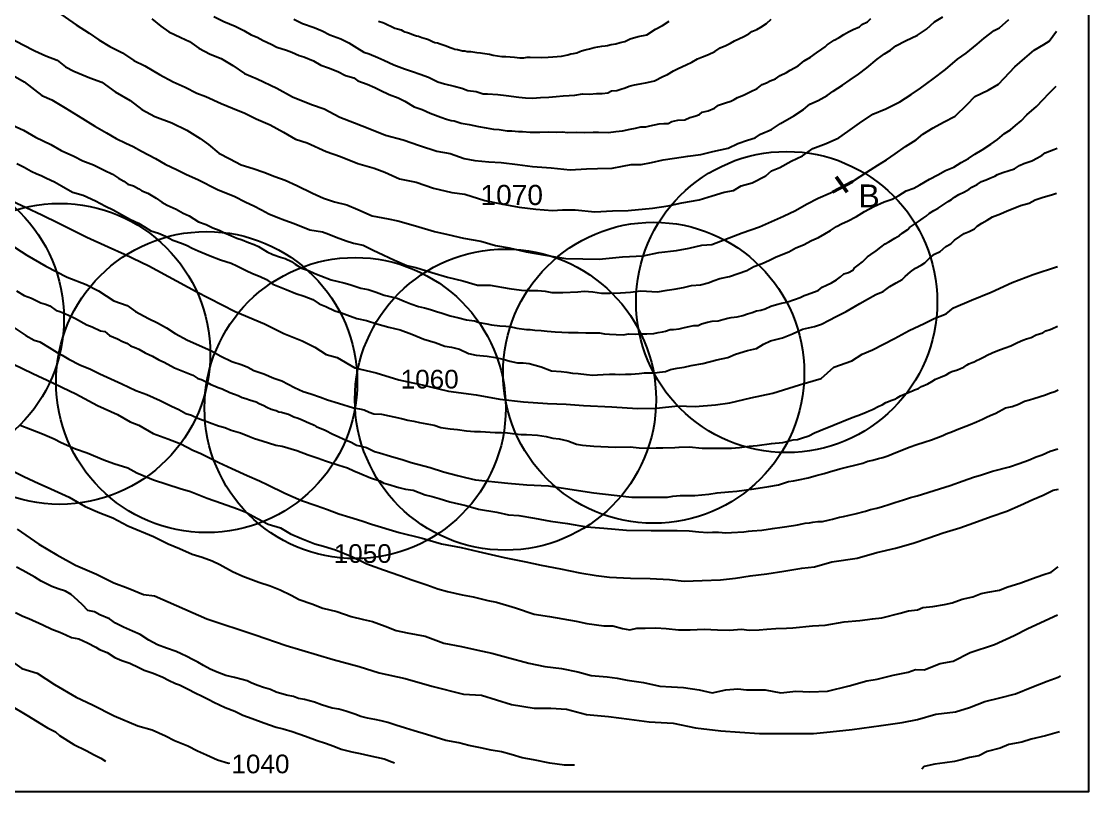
# Model space of a CAD drawing. Header units: millimetres. Extents: x 19067981 to 38137102, y 2652003 to 2652615.
# Drawn here: x 19068150.28 to 19068164.45, y 2652508.03 to 2652518.27 of the extents above; entities that cross this region are included whole.
import ezdxf

# ---------------------------------------------------------------- set-up
doc = ezdxf.new("R2010")
doc.units = ezdxf.units.MM
doc.layers.add('Layer1', color=7, linetype='Continuous', lineweight=50)
doc.styles.get("Standard").update_dxf_attribs({"font": 'arial.ttf'})

msp = doc.modelspace()

# ---------------------------------------------------------------- linework, layer by layer
for points in [[(19068135.933, 2652528.246), (19068164.451, 2652528.246), (19068164.451, 2652508.033), (19068135.932, 2652508.033), (19068135.932, 2652528.246)], [(19068150.762, 2652518.396), (19068151.007, 2652518.222), (19068151.18, 2652518.114), (19068151.309, 2652518.022), (19068151.455, 2652517.937), (19068151.623, 2652517.85), (19068151.775, 2652517.751), (19068151.919, 2652517.679), (19068152.116, 2652517.562), (19068152.297, 2652517.467), (19068152.454, 2652517.395), (19068152.61, 2652517.317), (19068152.729, 2652517.272), (19068152.934, 2652517.18), (19068153.082, 2652517.118), (19068153.249, 2652517.05), (19068153.397, 2652516.976), (19068153.584, 2652516.894), (19068153.763, 2652516.797), (19068153.921, 2652516.705), (19068154.073, 2652516.654), (19068154.326, 2652516.541), (19068154.518, 2652516.473), (19068154.746, 2652516.381), (19068154.964, 2652516.317), (19068155.108, 2652516.265), (19068155.3, 2652516.179), (19068155.522, 2652516.133), (19068155.754, 2652516.055), (19068155.994, 2652515.994), (19068156.169, 2652515.972), (19068156.436, 2652515.891), (19068156.65, 2652515.844), (19068156.888, 2652515.799), (19068157.113, 2652515.776), (19068157.334, 2652515.758), (19068157.467, 2652515.764), (19068157.634, 2652515.766), (19068157.895, 2652515.739), (19068158.129, 2652515.75), (19068158.335, 2652515.758), (19068158.661, 2652515.789), (19068158.869, 2652515.82), (19068159.05, 2652515.857), (19068159.278, 2652515.896), (19068159.451, 2652515.952), (19068159.611, 2652516.001), (19068159.736, 2652516.024), (19068159.837, 2652516.083), (19068159.983, 2652516.125), (19068160.165, 2652516.216), (19068160.24, 2652516.284), (19068160.349, 2652516.326), (19068160.501, 2652516.414), (19068160.653, 2652516.482), (19068160.789, 2652516.579), (19068160.964, 2652516.647), (19068161.135, 2652516.723), (19068161.254, 2652516.804), (19068161.407, 2652516.917), (19068161.586, 2652517.036), (19068161.76, 2652517.107), (19068161.943, 2652517.199), (19068162.096, 2652517.298), (19068162.22, 2652517.383), (19068162.387, 2652517.504), (19068162.551, 2652517.632), (19068162.71, 2652517.768), (19068162.823, 2652517.848), (19068162.969, 2652517.968), (19068163.065, 2652518.048), (19068163.197, 2652518.146), (19068163.269, 2652518.183), (19068163.39, 2652518.294)], [(19068152.012, 2652518.305), (19068152.13, 2652518.206), (19068152.239, 2652518.132), (19068152.399, 2652518.057), (19068152.515, 2652518.003), (19068152.637, 2652517.914), (19068152.788, 2652517.835), (19068152.934, 2652517.778), (19068153.087, 2652517.684), (19068153.244, 2652517.578), (19068153.41, 2652517.507), (19068153.671, 2652517.382), (19068153.88, 2652517.268), (19068154.131, 2652517.166), (19068154.301, 2652517.106), (19068154.51, 2652516.996), (19068154.703, 2652516.919), (19068154.907, 2652516.842), (19068155.114, 2652516.757), (19068155.348, 2652516.695), (19068155.565, 2652516.62), (19068155.797, 2652516.545), (19068155.973, 2652516.513), (19068156.158, 2652516.446), (19068156.303, 2652516.422), (19068156.488, 2652516.403), (19068156.649, 2652516.394), (19068156.867, 2652516.367), (19068157.069, 2652516.341), (19068157.317, 2652516.322), (19068157.566, 2652516.295), (19068157.784, 2652516.311), (19068157.93, 2652516.315), (19068158.123, 2652516.321), (19068158.26, 2652516.347), (19068158.378, 2652516.369), (19068158.512, 2652516.369), (19068158.647, 2652516.394), (19068158.8, 2652516.429), (19068158.953, 2652516.45), (19068159.129, 2652516.478), (19068159.304, 2652516.5), (19068159.462, 2652516.54), (19068159.666, 2652516.586), (19068159.795, 2652516.646), (19068159.922, 2652516.691), (19068160.023, 2652516.723), (19068160.094, 2652516.769), (19068160.239, 2652516.833), (19068160.361, 2652516.911), (19068160.539, 2652517.016), (19068160.665, 2652517.099), (19068160.749, 2652517.168), (19068160.859, 2652517.22), (19068160.98, 2652517.285), (19068161.057, 2652517.341), (19068161.184, 2652517.423), (19068161.283, 2652517.493), (19068161.394, 2652517.568), (19068161.504, 2652517.654), (19068161.644, 2652517.767), (19068161.741, 2652517.84), (19068161.822, 2652517.885), (19068161.893, 2652517.945), (19068162.02, 2652518.013), (19068162.179, 2652518.088), (19068162.299, 2652518.166), (19068162.403, 2652518.265), (19068162.515, 2652518.33)], [(19068152.835, 2652518.334), (19068152.968, 2652518.266), (19068153.119, 2652518.207), (19068153.232, 2652518.148), (19068153.332, 2652518.092), (19068153.41, 2652518.06), (19068153.493, 2652518.016), (19068153.596, 2652517.968), (19068153.674, 2652517.927), (19068153.802, 2652517.887), (19068153.873, 2652517.861), (19068153.968, 2652517.815), (19068154.03, 2652517.797), (19068154.16, 2652517.745), (19068154.255, 2652517.689), (19068154.358, 2652517.654), (19068154.484, 2652517.604), (19068154.584, 2652517.55), (19068154.695, 2652517.52), (19068154.75, 2652517.481), (19068154.871, 2652517.437), (19068154.972, 2652517.39), (19068155.043, 2652517.357), (19068155.164, 2652517.299), (19068155.284, 2652517.254), (19068155.372, 2652517.207), (19068155.494, 2652517.132), (19068155.604, 2652517.099), (19068155.709, 2652517.051), (19068155.848, 2652516.998), (19068155.926, 2652516.969), (19068155.987, 2652516.951), (19068156.026, 2652516.947), (19068156.122, 2652516.915), (19068156.226, 2652516.901), (19068156.351, 2652516.874), (19068156.454, 2652516.853), (19068156.551, 2652516.835), (19068156.626, 2652516.833), (19068156.73, 2652516.816), (19068156.791, 2652516.816), (19068156.883, 2652516.807), (19068156.933, 2652516.808), (19068157.036, 2652516.796), (19068157.164, 2652516.796), (19068157.276, 2652516.801), (19068157.381, 2652516.795), (19068157.464, 2652516.802), (19068157.53, 2652516.793), (19068157.648, 2652516.796), (19068157.759, 2652516.794), (19068157.872, 2652516.799), (19068157.944, 2652516.798), (19068158.078, 2652516.794), (19068158.175, 2652516.805), (19068158.26, 2652516.815), (19068158.363, 2652516.835), (19068158.435, 2652516.85), (19068158.504, 2652516.866), (19068158.573, 2652516.868), (19068158.627, 2652516.883), (19068158.687, 2652516.894), (19068158.749, 2652516.907), (19068158.809, 2652516.913), (19068158.867, 2652516.913), (19068158.915, 2652516.938), (19068158.997, 2652516.955), (19068159.09, 2652516.963), (19068159.157, 2652516.991), (19068159.223, 2652517.011), (19068159.286, 2652517.034), (19068159.32, 2652517.062), (19068159.401, 2652517.082), (19068159.482, 2652517.117), (19068159.538, 2652517.158), (19068159.629, 2652517.185), (19068159.702, 2652517.208), (19068159.744, 2652517.231), (19068159.791, 2652517.256), (19068159.87, 2652517.291), (19068159.958, 2652517.332), (19068160.05, 2652517.379), (19068160.117, 2652517.432), (19068160.172, 2652517.454), (19068160.223, 2652517.479), (19068160.295, 2652517.508), (19068160.357, 2652517.552), (19068160.44, 2652517.592), (19068160.488, 2652517.62), (19068160.595, 2652517.68), (19068160.676, 2652517.743), (19068160.76, 2652517.792), (19068160.839, 2652517.85), (19068160.908, 2652517.898), (19068160.953, 2652517.932), (19068160.979, 2652517.956), (19068161.073, 2652518.018), (19068161.138, 2652518.057), (19068161.199, 2652518.094), (19068161.263, 2652518.13), (19068161.325, 2652518.163), (19068161.408, 2652518.197), (19068161.441, 2652518.228), (19068161.514, 2652518.265), (19068161.561, 2652518.307)], [(19068153.896, 2652518.298), (19068154.015, 2652518.241), (19068154.166, 2652518.186), (19068154.275, 2652518.145), (19068154.375, 2652518.092), (19068154.522, 2652518.037), (19068154.629, 2652517.983), (19068154.734, 2652517.918), (19068154.828, 2652517.861), (19068154.897, 2652517.84), (19068155.012, 2652517.789), (19068155.091, 2652517.752), (19068155.225, 2652517.694), (19068155.367, 2652517.638), (19068155.475, 2652517.602), (19068155.575, 2652517.567), (19068155.684, 2652517.526), (19068155.765, 2652517.488), (19068155.808, 2652517.466), (19068155.9, 2652517.441), (19068156.028, 2652517.41), (19068156.127, 2652517.382), (19068156.209, 2652517.352), (19068156.317, 2652517.337), (19068156.41, 2652517.308), (19068156.471, 2652517.308), (19068156.605, 2652517.298), (19068156.719, 2652517.283), (19068156.887, 2652517.264), (19068156.972, 2652517.255), (19068157.066, 2652517.251), (19068157.173, 2652517.256), (19068157.284, 2652517.261), (19068157.382, 2652517.27), (19068157.475, 2652517.278), (19068157.554, 2652517.283), (19068157.631, 2652517.289), (19068157.731, 2652517.305), (19068157.822, 2652517.301), (19068157.915, 2652517.312), (19068157.993, 2652517.313), (19068158.069, 2652517.319), (19068158.114, 2652517.346), (19068158.187, 2652517.352), (19068158.242, 2652517.37), (19068158.299, 2652517.385), (19068158.352, 2652517.407), (19068158.421, 2652517.428), (19068158.496, 2652517.439), (19068158.591, 2652517.458), (19068158.687, 2652517.48), (19068158.796, 2652517.536), (19068158.86, 2652517.563), (19068158.937, 2652517.612), (19068159.003, 2652517.645), (19068159.106, 2652517.691), (19068159.183, 2652517.729), (19068159.256, 2652517.772), (19068159.325, 2652517.799), (19068159.404, 2652517.83), (19068159.489, 2652517.867), (19068159.557, 2652517.918), (19068159.633, 2652517.947), (19068159.695, 2652517.981), (19068159.749, 2652518.01), (19068159.817, 2652518.044), (19068159.866, 2652518.066), (19068159.941, 2652518.105), (19068159.981, 2652518.135), (19068160.044, 2652518.163), (19068160.1, 2652518.193), (19068160.172, 2652518.24), (19068160.234, 2652518.297)], [(19068150.105, 2652518.062), (19068150.294, 2652517.962), (19068150.459, 2652517.879), (19068150.607, 2652517.813), (19068150.756, 2652517.755), (19068150.867, 2652517.666), (19068150.978, 2652517.609), (19068151.191, 2652517.521), (19068151.349, 2652517.461), (19068151.526, 2652517.334), (19068151.723, 2652517.22), (19068151.881, 2652517.099), (19068152.053, 2652517.006), (19068152.278, 2652516.92), (19068152.477, 2652516.822), (19068152.654, 2652516.711), (19068152.767, 2652516.633), (19068152.902, 2652516.518), (19068153.049, 2652516.443), (19068153.2, 2652516.365), (19068153.358, 2652516.315), (19068153.501, 2652516.265), (19068153.644, 2652516.209), (19068153.782, 2652516.158), (19068153.937, 2652516.088), (19068154.145, 2652515.985), (19068154.294, 2652515.922), (19068154.44, 2652515.87), (19068154.603, 2652515.832), (19068154.748, 2652515.77), (19068154.937, 2652515.686), (19068155.152, 2652515.645), (19068155.28, 2652515.617), (19068155.512, 2652515.552), (19068155.764, 2652515.478), (19068155.944, 2652515.436), (19068156.151, 2652515.388), (19068156.382, 2652515.348), (19068156.574, 2652515.291), (19068156.757, 2652515.261), (19068156.982, 2652515.206), (19068157.241, 2652515.162), (19068157.511, 2652515.118), (19068157.736, 2652515.114), (19068157.953, 2652515.108), (19068158.262, 2652515.14), (19068158.535, 2652515.152), (19068158.746, 2652515.196), (19068158.981, 2652515.226), (19068159.148, 2652515.254), (19068159.315, 2652515.297), (19068159.447, 2652515.303), (19068159.678, 2652515.393), (19068159.853, 2652515.459), (19068160.082, 2652515.539), (19068160.399, 2652515.679), (19068160.558, 2652515.755), (19068160.704, 2652515.84), (19068160.859, 2652515.92), (19068161.024, 2652515.99), (19068161.182, 2652516.068), (19068161.33, 2652516.152), (19068161.506, 2652516.264), (19068161.651, 2652516.357), (19068161.768, 2652516.431), (19068161.884, 2652516.511), (19068162.021, 2652516.607), (19068162.16, 2652516.695), (19068162.251, 2652516.771), (19068162.389, 2652516.855), (19068162.524, 2652516.928), (19068162.681, 2652517.01), (19068162.838, 2652517.167), (19068162.938, 2652517.273), (19068163.118, 2652517.355), (19068163.256, 2652517.437), (19068163.329, 2652517.513), (19068163.471, 2652517.666), (19068163.606, 2652517.78), (19068163.73, 2652517.886), (19068163.855, 2652517.963), (19068163.927, 2652518.005), (19068164.024, 2652518.141)], [(19068155.024, 2652518.274), (19068155.078, 2652518.255), (19068155.103, 2652518.244), (19068155.128, 2652518.233), (19068155.157, 2652518.219), (19068155.177, 2652518.209), (19068155.24, 2652518.181), (19068155.273, 2652518.171), (19068155.321, 2652518.155), (19068155.344, 2652518.143), (19068155.373, 2652518.132), (19068155.408, 2652518.12), (19068155.434, 2652518.111), (19068155.489, 2652518.089), (19068155.525, 2652518.077), (19068155.552, 2652518.071), (19068155.598, 2652518.056), (19068155.627, 2652518.045), (19068155.659, 2652518.039), (19068155.686, 2652518.027), (19068155.74, 2652518.001), (19068155.77, 2652517.99), (19068155.806, 2652517.983), (19068155.84, 2652517.969), (19068155.882, 2652517.957), (19068155.909, 2652517.949), (19068155.988, 2652517.92), (19068156.013, 2652517.91), (19068156.037, 2652517.898), (19068156.073, 2652517.894), (19068156.138, 2652517.879), (19068156.167, 2652517.877), (19068156.201, 2652517.871), (19068156.248, 2652517.868), (19068156.275, 2652517.864), (19068156.329, 2652517.857), (19068156.375, 2652517.852), (19068156.403, 2652517.848), (19068156.496, 2652517.832), (19068156.546, 2652517.819), (19068156.603, 2652517.813), (19068156.66, 2652517.802), (19068156.713, 2652517.801), (19068156.829, 2652517.792), (19068156.901, 2652517.786), (19068156.952, 2652517.783), (19068156.997, 2652517.794), (19068157.036, 2652517.792), (19068157.184, 2652517.791), (19068157.275, 2652517.794), (19068157.336, 2652517.798), (19068157.452, 2652517.808), (19068157.535, 2652517.827), (19068157.577, 2652517.838), (19068157.612, 2652517.843), (19068157.654, 2652517.853), (19068157.696, 2652517.868), (19068157.716, 2652517.876), (19068157.766, 2652517.892), (19068157.824, 2652517.904), (19068157.884, 2652517.924), (19068157.935, 2652517.93), (19068157.989, 2652517.939), (19068158.034, 2652517.943), (19068158.065, 2652517.947), (19068158.111, 2652517.96), (19068158.172, 2652517.971), (19068158.233, 2652517.987), (19068158.291, 2652518.001), (19068158.365, 2652518.039), (19068158.471, 2652518.07), (19068158.585, 2652518.092), (19068158.698, 2652518.167), (19068158.793, 2652518.214), (19068158.882, 2652518.273)], [(19068150.171, 2652517.548), (19068150.317, 2652517.466), (19068150.554, 2652517.283), (19068150.683, 2652517.226), (19068150.863, 2652517.12), (19068151.034, 2652517.015), (19068151.257, 2652516.879), (19068151.409, 2652516.79), (19068151.54, 2652516.715), (19068151.667, 2652516.65), (19068151.766, 2652516.607), (19068151.877, 2652516.546), (19068152.061, 2652516.446), (19068152.19, 2652516.372), (19068152.347, 2652516.296), (19068152.473, 2652516.233), (19068152.624, 2652516.166), (19068152.885, 2652516.037), (19068153.024, 2652515.977), (19068153.104, 2652515.946), (19068153.26, 2652515.866), (19068153.368, 2652515.817), (19068153.467, 2652515.765), (19068153.564, 2652515.713), (19068153.686, 2652515.663), (19068153.78, 2652515.626), (19068153.902, 2652515.584), (19068154.11, 2652515.501), (19068154.278, 2652515.473), (19068154.365, 2652515.44), (19068154.462, 2652515.4), (19068154.591, 2652515.354), (19068154.69, 2652515.322), (19068154.82, 2652515.295), (19068154.952, 2652515.229), (19068155.084, 2652515.165), (19068155.234, 2652515.095), (19068155.4, 2652515.026), (19068155.518, 2652515), (19068155.729, 2652514.933), (19068155.938, 2652514.87), (19068156.143, 2652514.821), (19068156.335, 2652514.766), (19068156.506, 2652514.764), (19068156.759, 2652514.718), (19068156.919, 2652514.697), (19068157.018, 2652514.694), (19068157.137, 2652514.693), (19068157.237, 2652514.683), (19068157.325, 2652514.667), (19068157.469, 2652514.666), (19068157.668, 2652514.676), (19068157.755, 2652514.683), (19068157.866, 2652514.675), (19068157.985, 2652514.658), (19068158.099, 2652514.659), (19068158.237, 2652514.661), (19068158.367, 2652514.672), (19068158.506, 2652514.687), (19068158.727, 2652514.674), (19068158.857, 2652514.698), (19068158.947, 2652514.71), (19068159.07, 2652514.732), (19068159.18, 2652514.758), (19068159.298, 2652514.769), (19068159.401, 2652514.795), (19068159.48, 2652514.826), (19068159.553, 2652514.853), (19068159.683, 2652514.878), (19068159.799, 2652514.919), (19068159.911, 2652514.959), (19068160.007, 2652515.012), (19068160.117, 2652515.051), (19068160.215, 2652515.097), (19068160.303, 2652515.142), (19068160.469, 2652515.208), (19068160.562, 2652515.262), (19068160.663, 2652515.298), (19068160.771, 2652515.356), (19068160.866, 2652515.399), (19068160.948, 2652515.445), (19068161.023, 2652515.492), (19068161.104, 2652515.544), (19068161.18, 2652515.584), (19068161.251, 2652515.615), (19068161.371, 2652515.678), (19068161.477, 2652515.744), (19068161.6, 2652515.808), (19068161.737, 2652515.871), (19068161.842, 2652515.908), (19068161.932, 2652515.956), (19068162.028, 2652516.016), (19068162.129, 2652516.052), (19068162.208, 2652516.099), (19068162.34, 2652516.174), (19068162.45, 2652516.232), (19068162.55, 2652516.288), (19068162.661, 2652516.331), (19068162.759, 2652516.394), (19068162.858, 2652516.449), (19068162.942, 2652516.506), (19068163.036, 2652516.562), (19068163.152, 2652516.637), (19068163.239, 2652516.699), (19068163.333, 2652516.78), (19068163.413, 2652516.83), (19068163.482, 2652516.886), (19068163.554, 2652516.949), (19068163.632, 2652517.026), (19068163.758, 2652517.137), (19068163.847, 2652517.233), (19068163.923, 2652517.312), (19068164.021, 2652517.407)], [(19068150.114, 2652516.913), (19068150.309, 2652516.823), (19068150.467, 2652516.729), (19068150.671, 2652516.634), (19068150.807, 2652516.553), (19068150.979, 2652516.48), (19068151.095, 2652516.418), (19068151.236, 2652516.365), (19068151.381, 2652516.293), (19068151.489, 2652516.239), (19068151.572, 2652516.188), (19068151.64, 2652516.146), (19068151.694, 2652516.108), (19068151.768, 2652516.084), (19068151.84, 2652516.045), (19068151.88, 2652516.019), (19068151.96, 2652515.986), (19068152.069, 2652515.92), (19068152.145, 2652515.865), (19068152.218, 2652515.827), (19068152.336, 2652515.772), (19068152.43, 2652515.722), (19068152.508, 2652515.684), (19068152.634, 2652515.606), (19068152.732, 2652515.568), (19068152.822, 2652515.528), (19068152.907, 2652515.496), (19068152.979, 2652515.461), (19068153.063, 2652515.423), (19068153.143, 2652515.389), (19068153.21, 2652515.366), (19068153.298, 2652515.329), (19068153.37, 2652515.303), (19068153.431, 2652515.278), (19068153.487, 2652515.242), (19068153.546, 2652515.208), (19068153.619, 2652515.172), (19068153.721, 2652515.138), (19068153.785, 2652515.119), (19068153.865, 2652515.077), (19068153.915, 2652515.042), (19068154.001, 2652514.992), (19068154.095, 2652514.957), (19068154.175, 2652514.917), (19068154.256, 2652514.889), (19068154.392, 2652514.833), (19068154.485, 2652514.811), (19068154.561, 2652514.794), (19068154.643, 2652514.775), (19068154.787, 2652514.726), (19068154.884, 2652514.705), (19068154.991, 2652514.669), (19068155.097, 2652514.629), (19068155.272, 2652514.592), (19068155.362, 2652514.551), (19068155.45, 2652514.517), (19068155.553, 2652514.48), (19068155.631, 2652514.461), (19068155.714, 2652514.44), (19068155.794, 2652514.413), (19068155.867, 2652514.39), (19068155.975, 2652514.356), (19068156.089, 2652514.328), (19068156.19, 2652514.304), (19068156.299, 2652514.29), (19068156.36, 2652514.27), (19068156.459, 2652514.251), (19068156.522, 2652514.237), (19068156.635, 2652514.222), (19068156.711, 2652514.219), (19068156.767, 2652514.217), (19068156.858, 2652514.194), (19068156.987, 2652514.177), (19068157.038, 2652514.176), (19068157.098, 2652514.168), (19068157.181, 2652514.16), (19068157.261, 2652514.153), (19068157.369, 2652514.144), (19068157.456, 2652514.138), (19068157.547, 2652514.133), (19068157.631, 2652514.134), (19068157.673, 2652514.133), (19068157.774, 2652514.131), (19068157.861, 2652514.13), (19068157.956, 2652514.13), (19068158.023, 2652514.117), (19068158.09, 2652514.112), (19068158.18, 2652514.109), (19068158.273, 2652514.106), (19068158.345, 2652514.116), (19068158.43, 2652514.114), (19068158.483, 2652514.117), (19068158.585, 2652514.118), (19068158.678, 2652514.121), (19068158.734, 2652514.134), (19068158.792, 2652514.143), (19068158.834, 2652514.154), (19068158.893, 2652514.176), (19068158.941, 2652514.175), (19068159.015, 2652514.182), (19068159.068, 2652514.199), (19068159.123, 2652514.21), (19068159.207, 2652514.226), (19068159.268, 2652514.228), (19068159.312, 2652514.251), (19068159.391, 2652514.273), (19068159.451, 2652514.284), (19068159.53, 2652514.289), (19068159.596, 2652514.309), (19068159.662, 2652514.324), (19068159.705, 2652514.336), (19068159.786, 2652514.345), (19068159.86, 2652514.359), (19068159.921, 2652514.383), (19068159.985, 2652514.403), (19068160.04, 2652514.425), (19068160.1, 2652514.431), (19068160.156, 2652514.45), (19068160.23, 2652514.484), (19068160.306, 2652514.507), (19068160.372, 2652514.527), (19068160.442, 2652514.54), (19068160.546, 2652514.574), (19068160.623, 2652514.602), (19068160.673, 2652514.625), (19068160.713, 2652514.641), (19068160.797, 2652514.67), (19068160.86, 2652514.692), (19068160.913, 2652514.737), (19068160.969, 2652514.765), (19068161.035, 2652514.795), (19068161.105, 2652514.836), (19068161.158, 2652514.877), (19068161.2, 2652514.914), (19068161.261, 2652514.933), (19068161.319, 2652514.965), (19068161.339, 2652514.989), (19068161.39, 2652515.028), (19068161.448, 2652515.072), (19068161.517, 2652515.139), (19068161.558, 2652515.17), (19068161.631, 2652515.22), (19068161.69, 2652515.269), (19068161.751, 2652515.312), (19068161.797, 2652515.342), (19068161.877, 2652515.388), (19068161.941, 2652515.423), (19068161.976, 2652515.455), (19068162.049, 2652515.502), (19068162.072, 2652515.529), (19068162.126, 2652515.565), (19068162.194, 2652515.612), (19068162.254, 2652515.655), (19068162.295, 2652515.683), (19068162.34, 2652515.719), (19068162.396, 2652515.755), (19068162.454, 2652515.789), (19068162.518, 2652515.83), (19068162.585, 2652515.875), (19068162.631, 2652515.901), (19068162.671, 2652515.933), (19068162.727, 2652515.969), (19068162.804, 2652516.004), (19068162.866, 2652516.04), (19068162.9, 2652516.065), (19068162.973, 2652516.102), (19068163.03, 2652516.142), (19068163.089, 2652516.163), (19068163.141, 2652516.184), (19068163.204, 2652516.212), (19068163.243, 2652516.235), (19068163.312, 2652516.261), (19068163.395, 2652516.286), (19068163.468, 2652516.312), (19068163.531, 2652516.355), (19068163.591, 2652516.38), (19068163.695, 2652516.417), (19068163.77, 2652516.458), (19068163.835, 2652516.492), (19068163.872, 2652516.521), (19068163.989, 2652516.565), (19068164.032, 2652516.586)], [(19068150.221, 2652516.383), (19068150.319, 2652516.334), (19068150.41, 2652516.281), (19068150.486, 2652516.242), (19068150.542, 2652516.222), (19068150.616, 2652516.187), (19068150.719, 2652516.137), (19068150.812, 2652516.084), (19068150.959, 2652515.999), (19068151.102, 2652515.961), (19068151.265, 2652515.883), (19068151.397, 2652515.813), (19068151.499, 2652515.765), (19068151.612, 2652515.702), (19068151.728, 2652515.638), (19068151.834, 2652515.587), (19068151.915, 2652515.54), (19068152, 2652515.488), (19068152.099, 2652515.457), (19068152.193, 2652515.415), (19068152.29, 2652515.363), (19068152.407, 2652515.321), (19068152.484, 2652515.291), (19068152.546, 2652515.256), (19068152.627, 2652515.222), (19068152.785, 2652515.153), (19068152.926, 2652515.099), (19068153.066, 2652515.057), (19068153.14, 2652515.02), (19068153.264, 2652514.959), (19068153.348, 2652514.918), (19068153.451, 2652514.88), (19068153.535, 2652514.838), (19068153.619, 2652514.779), (19068153.706, 2652514.743), (19068153.798, 2652514.705), (19068153.925, 2652514.652), (19068154.037, 2652514.619), (19068154.149, 2652514.572), (19068154.236, 2652514.516), (19068154.324, 2652514.481), (19068154.441, 2652514.423), (19068154.533, 2652514.397), (19068154.601, 2652514.372), (19068154.735, 2652514.319), (19068154.862, 2652514.293), (19068155.001, 2652514.249), (19068155.159, 2652514.208), (19068155.312, 2652514.169), (19068155.464, 2652514.114), (19068155.624, 2652514.048), (19068155.774, 2652514), (19068155.904, 2652513.954), (19068155.992, 2652513.94), (19068156.097, 2652513.912), (19068156.218, 2652513.856), (19068156.32, 2652513.835), (19068156.464, 2652513.819), (19068156.576, 2652513.804), (19068156.678, 2652513.781), (19068156.765, 2652513.756), (19068156.868, 2652513.734), (19068156.943, 2652513.731), (19068157.023, 2652513.725), (19068157.183, 2652513.677), (19068157.32, 2652513.627), (19068157.449, 2652513.617), (19068157.522, 2652513.606), (19068157.597, 2652513.596), (19068157.672, 2652513.592), (19068157.786, 2652513.579), (19068157.868, 2652513.568), (19068157.93, 2652513.573), (19068158.005, 2652513.578), (19068158.088, 2652513.582), (19068158.164, 2652513.58), (19068158.216, 2652513.577), (19068158.304, 2652513.583), (19068158.375, 2652513.582), (19068158.484, 2652513.59), (19068158.552, 2652513.601), (19068158.618, 2652513.599), (19068158.691, 2652513.6), (19068158.754, 2652513.606), (19068158.835, 2652513.619), (19068158.899, 2652513.645), (19068158.988, 2652513.659), (19068159.079, 2652513.674), (19068159.174, 2652513.698), (19068159.329, 2652513.724), (19068159.513, 2652513.774), (19068159.659, 2652513.805), (19068159.761, 2652513.846), (19068159.921, 2652513.895), (19068160.043, 2652513.924), (19068160.135, 2652513.979), (19068160.229, 2652514.024), (19068160.388, 2652514.063), (19068160.521, 2652514.117), (19068160.654, 2652514.18), (19068160.811, 2652514.217), (19068160.906, 2652514.245), (19068161.006, 2652514.301), (19068161.097, 2652514.347), (19068161.233, 2652514.414), (19068161.34, 2652514.478), (19068161.413, 2652514.519), (19068161.517, 2652514.579), (19068161.624, 2652514.642), (19068161.722, 2652514.681), (19068161.813, 2652514.746), (19068161.894, 2652514.795), (19068161.977, 2652514.838), (19068162.013, 2652514.879), (19068162.087, 2652514.942), (19068162.154, 2652514.992), (19068162.227, 2652515.029), (19068162.276, 2652515.063), (19068162.342, 2652515.129), (19068162.403, 2652515.175), (19068162.478, 2652515.211), (19068162.556, 2652515.279), (19068162.621, 2652515.315), (19068162.671, 2652515.362), (19068162.741, 2652515.412), (19068162.799, 2652515.452), (19068162.866, 2652515.479), (19068162.936, 2652515.514), (19068162.973, 2652515.546), (19068163.035, 2652515.589), (19068163.102, 2652515.63), (19068163.175, 2652515.673), (19068163.28, 2652515.714), (19068163.369, 2652515.75), (19068163.448, 2652515.783), (19068163.545, 2652515.823), (19068163.661, 2652515.854), (19068163.743, 2652515.897), (19068163.846, 2652515.934), (19068163.956, 2652515.963), (19068164.023, 2652515.986)], [(19068150.095, 2652515.912), (19068150.345, 2652515.797), (19068150.552, 2652515.698), (19068150.778, 2652515.586), (19068151.149, 2652515.401), (19068151.435, 2652515.275), (19068151.648, 2652515.177), (19068151.972, 2652515.019), (19068152.603, 2652514.678), (19068153.121, 2652514.413), (19068153.509, 2652514.251), (19068153.766, 2652514.12), (19068154.009, 2652514.023), (19068154.176, 2652513.939), (19068154.326, 2652513.843), (19068154.474, 2652513.804), (19068154.706, 2652513.667), (19068154.992, 2652513.598), (19068155.294, 2652513.504), (19068155.604, 2652513.439), (19068155.951, 2652513.356), (19068156.32, 2652513.307), (19068156.634, 2652513.251), (19068156.949, 2652513.215), (19068157.267, 2652513.193), (19068157.515, 2652513.183), (19068157.745, 2652513.166), (19068158.119, 2652513.147), (19068158.459, 2652513.124), (19068158.715, 2652513.131), (19068158.995, 2652513.16), (19068159.228, 2652513.152), (19068159.498, 2652513.173), (19068159.688, 2652513.202), (19068159.965, 2652513.268), (19068160.258, 2652513.331), (19068160.614, 2652513.441), (19068160.898, 2652513.523), (19068161.069, 2652513.674), (19068161.308, 2652513.76), (19068161.444, 2652513.845), (19068161.581, 2652513.904), (19068161.875, 2652514.055), (19068162.07, 2652514.161), (19068162.267, 2652514.255), (19068162.401, 2652514.323), (19068162.558, 2652514.385), (19068162.659, 2652514.464), (19068162.894, 2652514.566), (19068163.158, 2652514.673), (19068163.436, 2652514.799), (19068163.715, 2652514.907), (19068164.036, 2652515.014)], [(19068150.112, 2652515.316), (19068150.352, 2652515.164), (19068150.607, 2652515.015), (19068150.888, 2652514.869), (19068151.14, 2652514.772), (19068151.305, 2652514.688), (19068151.508, 2652514.556), (19068151.683, 2652514.493), (19068151.797, 2652514.413), (19068151.969, 2652514.319), (19068152.089, 2652514.264), (19068152.207, 2652514.198), (19068152.324, 2652514.121), (19068152.485, 2652514.033), (19068152.798, 2652513.896), (19068152.927, 2652513.822), (19068153.073, 2652513.748), (19068153.213, 2652513.705), (19068153.286, 2652513.673), (19068153.369, 2652513.63), (19068153.498, 2652513.588), (19068153.633, 2652513.529), (19068153.739, 2652513.491), (19068153.907, 2652513.404), (19068154.022, 2652513.351), (19068154.126, 2652513.321), (19068154.251, 2652513.277), (19068154.344, 2652513.24), (19068154.49, 2652513.196), (19068154.69, 2652513.136), (19068154.772, 2652513.119), (19068154.833, 2652513.107), (19068154.899, 2652513.078), (19068154.961, 2652513.056), (19068155.061, 2652513.051), (19068155.327, 2652512.992), (19068155.412, 2652512.972), (19068155.493, 2652512.958), (19068155.566, 2652512.94), (19068155.761, 2652512.902), (19068155.85, 2652512.874), (19068155.972, 2652512.854), (19068156.073, 2652512.845), (19068156.192, 2652512.83), (19068156.299, 2652512.82), (19068156.375, 2652512.82), (19068156.572, 2652512.808), (19068156.657, 2652512.807), (19068156.737, 2652512.803), (19068156.838, 2652512.79), (19068156.917, 2652512.781), (19068156.988, 2652512.781), (19068157.134, 2652512.77), (19068157.25, 2652512.755), (19068157.335, 2652512.731), (19068157.423, 2652512.721), (19068157.538, 2652512.695), (19068157.653, 2652512.65), (19068157.729, 2652512.638), (19068157.882, 2652512.625), (19068158.166, 2652512.613), (19068158.363, 2652512.615), (19068158.485, 2652512.604), (19068158.608, 2652512.6), (19068158.71, 2652512.601), (19068158.799, 2652512.603), (19068158.959, 2652512.605), (19068159.013, 2652512.613), (19068159.147, 2652512.615), (19068159.319, 2652512.6), (19068159.443, 2652512.596), (19068159.643, 2652512.597), (19068159.711, 2652512.598), (19068159.815, 2652512.605), (19068159.884, 2652512.616), (19068159.946, 2652512.623), (19068160.049, 2652512.633), (19068160.239, 2652512.659), (19068160.39, 2652512.675), (19068160.528, 2652512.709), (19068160.585, 2652512.714), (19068160.637, 2652512.731), (19068160.735, 2652512.763), (19068160.812, 2652512.802), (19068160.885, 2652512.832), (19068161.074, 2652512.909), (19068161.289, 2652512.998), (19068161.36, 2652513.024), (19068161.399, 2652513.037), (19068161.498, 2652513.078), (19068161.538, 2652513.094), (19068161.582, 2652513.111), (19068161.666, 2652513.155), (19068161.71, 2652513.176), (19068161.759, 2652513.207), (19068161.837, 2652513.237), (19068161.879, 2652513.25), (19068161.908, 2652513.266), (19068161.951, 2652513.292), (19068162.067, 2652513.343), (19068162.112, 2652513.36), (19068162.141, 2652513.371), (19068162.192, 2652513.393), (19068162.234, 2652513.417), (19068162.318, 2652513.454), (19068162.367, 2652513.482), (19068162.419, 2652513.515), (19068162.485, 2652513.542), (19068162.559, 2652513.573), (19068162.608, 2652513.602), (19068162.633, 2652513.617), (19068162.708, 2652513.639), (19068162.749, 2652513.657), (19068162.795, 2652513.674), (19068162.837, 2652513.706), (19068162.862, 2652513.718), (19068162.905, 2652513.735), (19068162.932, 2652513.746), (19068162.964, 2652513.765), (19068163.001, 2652513.782), (19068163.065, 2652513.813), (19068163.106, 2652513.834), (19068163.172, 2652513.864), (19068163.244, 2652513.895), (19068163.282, 2652513.911), (19068163.343, 2652513.931), (19068163.42, 2652513.96), (19068163.464, 2652513.98), (19068163.507, 2652514.001), (19068163.578, 2652514.032), (19068163.624, 2652514.053), (19068163.686, 2652514.069), (19068163.756, 2652514.102), (19068163.841, 2652514.132), (19068163.882, 2652514.158), (19068163.896, 2652514.161), (19068163.927, 2652514.17), (19068163.962, 2652514.185), (19068164.038, 2652514.219)], [(19068150.215, 2652514.69), (19068150.317, 2652514.627), (19068150.416, 2652514.59), (19068150.54, 2652514.531), (19068150.599, 2652514.512), (19068150.657, 2652514.489), (19068150.742, 2652514.427), (19068150.78, 2652514.417), (19068150.828, 2652514.401), (19068150.904, 2652514.366), (19068151, 2652514.319), (19068151.149, 2652514.237), (19068151.22, 2652514.212), (19068151.33, 2652514.158), (19068151.387, 2652514.15), (19068151.452, 2652514.095), (19068151.558, 2652514.049), (19068151.622, 2652514.015), (19068151.679, 2652513.994), (19068151.731, 2652513.96), (19068151.8, 2652513.932), (19068151.839, 2652513.914), (19068151.926, 2652513.867), (19068152.021, 2652513.82), (19068152.106, 2652513.772), (19068152.177, 2652513.739), (19068152.313, 2652513.667), (19068152.559, 2652513.568), (19068152.624, 2652513.525), (19068152.674, 2652513.509), (19068152.741, 2652513.476), (19068152.795, 2652513.446), (19068152.83, 2652513.432), (19068152.893, 2652513.406), (19068152.946, 2652513.385), (19068153.047, 2652513.338), (19068153.109, 2652513.314), (19068153.158, 2652513.299), (19068153.214, 2652513.27), (19068153.261, 2652513.259), (19068153.308, 2652513.24), (19068153.396, 2652513.212), (19068153.44, 2652513.193), (19068153.5, 2652513.165), (19068153.539, 2652513.143), (19068153.599, 2652513.116), (19068153.662, 2652513.1), (19068153.699, 2652513.079), (19068153.734, 2652513.076), (19068153.778, 2652513.062), (19068153.826, 2652513.049), (19068153.899, 2652513.013), (19068153.957, 2652512.997), (19068154.009, 2652512.976), (19068154.058, 2652512.954), (19068154.105, 2652512.929), (19068154.142, 2652512.918), (19068154.17, 2652512.902), (19068154.196, 2652512.888), (19068154.315, 2652512.838), (19068154.418, 2652512.783), (19068154.487, 2652512.754), (19068154.56, 2652512.717), (19068154.659, 2652512.676), (19068154.732, 2652512.639), (19068154.863, 2652512.607), (19068154.968, 2652512.554), (19068155.037, 2652512.536), (19068155.183, 2652512.49), (19068155.348, 2652512.444), (19068155.455, 2652512.406), (19068155.708, 2652512.339), (19068155.886, 2652512.282), (19068156.072, 2652512.236), (19068156.179, 2652512.209), (19068156.31, 2652512.177), (19068156.738, 2652512.135), (19068156.99, 2652512.112), (19068157.278, 2652512.096), (19068157.562, 2652512.055), (19068157.88, 2652512.006), (19068158.15, 2652511.972), (19068158.384, 2652511.949), (19068158.861, 2652511.945), (19068158.93, 2652511.958), (19068159.029, 2652511.968), (19068159.222, 2652511.969), (19068159.407, 2652511.989), (19068159.521, 2652512.004), (19068159.671, 2652512.016), (19068159.782, 2652512.028), (19068160.005, 2652512.057), (19068160.203, 2652512.09), (19068160.334, 2652512.11), (19068160.466, 2652512.155), (19068160.531, 2652512.165), (19068160.6, 2652512.179), (19068160.728, 2652512.203), (19068160.835, 2652512.233), (19068160.939, 2652512.261), (19068161.009, 2652512.284), (19068161.147, 2652512.322), (19068161.454, 2652512.4), (19068161.518, 2652512.425), (19068161.586, 2652512.438), (19068161.662, 2652512.46), (19068161.718, 2652512.476), (19068161.787, 2652512.497), (19068161.839, 2652512.518), (19068162.004, 2652512.586), (19068162.082, 2652512.616), (19068162.157, 2652512.643), (19068162.28, 2652512.682), (19068162.363, 2652512.71), (19068162.513, 2652512.767), (19068162.558, 2652512.787), (19068162.643, 2652512.818), (19068162.707, 2652512.846), (19068162.876, 2652512.911), (19068162.964, 2652512.948), (19068163.04, 2652512.982), (19068163.097, 2652513.012), (19068163.142, 2652513.032), (19068163.22, 2652513.064), (19068163.349, 2652513.132), (19068163.437, 2652513.152), (19068163.521, 2652513.183), (19068163.601, 2652513.221), (19068163.667, 2652513.24), (19068163.725, 2652513.258), (19068163.877, 2652513.305), (19068163.931, 2652513.327), (19068164.003, 2652513.35), (19068164.045, 2652513.374)], [(19068150.182, 2652514.202), (19068150.338, 2652514.093), (19068150.451, 2652514.032), (19068150.524, 2652514.011), (19068150.65, 2652513.936), (19068150.755, 2652513.87), (19068150.823, 2652513.832), (19068150.909, 2652513.781), (19068151.055, 2652513.706), (19068151.199, 2652513.65), (19068151.323, 2652513.588), (19068151.469, 2652513.518), (19068151.613, 2652513.454), (19068151.802, 2652513.363), (19068151.945, 2652513.313), (19068152.123, 2652513.232), (19068152.275, 2652513.154), (19068152.371, 2652513.114), (19068152.462, 2652513.059), (19068152.538, 2652513.035), (19068152.624, 2652512.996), (19068152.778, 2652512.939), (19068152.9, 2652512.894), (19068152.983, 2652512.873), (19068153.065, 2652512.839), (19068153.191, 2652512.802), (19068153.31, 2652512.755), (19068153.377, 2652512.728), (19068153.479, 2652512.695), (19068153.658, 2652512.639), (19068153.742, 2652512.623), (19068153.94, 2652512.566), (19068154.089, 2652512.511), (19068154.22, 2652512.464), (19068154.32, 2652512.428), (19068154.497, 2652512.371), (19068154.609, 2652512.337), (19068154.696, 2652512.298), (19068154.768, 2652512.267), (19068154.916, 2652512.205), (19068155.041, 2652512.163), (19068155.094, 2652512.135), (19068155.148, 2652512.118), (19068155.291, 2652512.076), (19068155.38, 2652512.052), (19068155.482, 2652512.041), (19068155.64, 2652511.978), (19068155.735, 2652511.954), (19068155.827, 2652511.929), (19068155.971, 2652511.885), (19068156.18, 2652511.837), (19068156.351, 2652511.788), (19068156.593, 2652511.746), (19068156.749, 2652511.713), (19068156.885, 2652511.703), (19068157.092, 2652511.668), (19068157.308, 2652511.626), (19068157.532, 2652511.596), (19068157.784, 2652511.554), (19068158.015, 2652511.534), (19068158.316, 2652511.51), (19068158.644, 2652511.503), (19068158.787, 2652511.504), (19068158.989, 2652511.504), (19068159.146, 2652511.5), (19068159.275, 2652511.487), (19068159.393, 2652511.477), (19068159.456, 2652511.481), (19068159.536, 2652511.48), (19068159.632, 2652511.475), (19068159.709, 2652511.478), (19068159.871, 2652511.488), (19068159.936, 2652511.497), (19068159.984, 2652511.5), (19068160.113, 2652511.51), (19068160.252, 2652511.53), (19068160.383, 2652511.548), (19068160.532, 2652511.57), (19068160.587, 2652511.581), (19068160.649, 2652511.593), (19068160.687, 2652511.601), (19068160.743, 2652511.607), (19068160.787, 2652511.616), (19068160.854, 2652511.622), (19068160.916, 2652511.625), (19068161.009, 2652511.646), (19068161.049, 2652511.654), (19068161.143, 2652511.679), (19068161.197, 2652511.691), (19068161.273, 2652511.709), (19068161.35, 2652511.724), (19068161.487, 2652511.759), (19068161.554, 2652511.783), (19068161.638, 2652511.802), (19068161.715, 2652511.825), (19068161.8, 2652511.85), (19068161.88, 2652511.875), (19068161.992, 2652511.912), (19068162.087, 2652511.942), (19068162.174, 2652511.966), (19068162.471, 2652512.057), (19068162.613, 2652512.103), (19068162.783, 2652512.163), (19068162.923, 2652512.212), (19068163.027, 2652512.245), (19068163.174, 2652512.292), (19068163.4, 2652512.351), (19068163.528, 2652512.396), (19068163.652, 2652512.437), (19068163.755, 2652512.481), (19068163.834, 2652512.511), (19068163.939, 2652512.556), (19068164.043, 2652512.589)], [(19068150.165, 2652513.719), (19068150.432, 2652513.592), (19068150.688, 2652513.472), (19068150.827, 2652513.402), (19068151.005, 2652513.32), (19068151.292, 2652513.167), (19068151.556, 2652513.045), (19068151.724, 2652512.947), (19068151.841, 2652512.903), (19068152.03, 2652512.792), (19068152.227, 2652512.724), (19068152.399, 2652512.655), (19068152.556, 2652512.571), (19068152.663, 2652512.529), (19068152.904, 2652512.408), (19068153.077, 2652512.326), (19068153.278, 2652512.237), (19068153.441, 2652512.166), (19068153.552, 2652512.113), (19068153.779, 2652512.001), (19068153.999, 2652511.903), (19068154.194, 2652511.835), (19068154.347, 2652511.782), (19068154.496, 2652511.725), (19068154.642, 2652511.679), (19068154.801, 2652511.631), (19068154.928, 2652511.586), (19068155.295, 2652511.477), (19068155.602, 2652511.404), (19068155.859, 2652511.325), (19068156.12, 2652511.279), (19068156.344, 2652511.226), (19068156.69, 2652511.146), (19068156.98, 2652511.086), (19068157.184, 2652511.045), (19068157.438, 2652510.995), (19068157.695, 2652510.941), (19068157.911, 2652510.905), (19068158.089, 2652510.884), (19068158.369, 2652510.87), (19068158.63, 2652510.868), (19068158.887, 2652510.853), (19068159.082, 2652510.829), (19068159.321, 2652510.841), (19068159.561, 2652510.849), (19068159.763, 2652510.872), (19068159.958, 2652510.901), (19068160.18, 2652510.93), (19068160.404, 2652510.964), (19068160.641, 2652511.002), (19068160.812, 2652511.023), (19068161.042, 2652511.086), (19068161.378, 2652511.138), (19068161.64, 2652511.213), (19068161.887, 2652511.268), (19068162.12, 2652511.335), (19068162.329, 2652511.405), (19068162.52, 2652511.475), (19068162.74, 2652511.541), (19068162.926, 2652511.606), (19068163.157, 2652511.692), (19068163.366, 2652511.76), (19068163.545, 2652511.841), (19068163.709, 2652511.914), (19068163.849, 2652511.974), (19068163.98, 2652512.039), (19068164.052, 2652512.054)], [(19068150.264, 2652512.904), (19068150.403, 2652512.851), (19068150.559, 2652512.788), (19068150.717, 2652512.72), (19068150.807, 2652512.673), (19068151.001, 2652512.59), (19068151.154, 2652512.535), (19068151.377, 2652512.443), (19068151.508, 2652512.396), (19068151.692, 2652512.335), (19068151.812, 2652512.272), (19068152.035, 2652512.176), (19068152.212, 2652512.121), (19068152.389, 2652512.061), (19068152.527, 2652512.022), (19068152.748, 2652511.933), (19068152.937, 2652511.866), (19068153.148, 2652511.794), (19068153.26, 2652511.748), (19068153.414, 2652511.664), (19068153.559, 2652511.59), (19068153.723, 2652511.538), (19068153.854, 2652511.459), (19068153.999, 2652511.398), (19068154.178, 2652511.328), (19068154.291, 2652511.298), (19068154.45, 2652511.246), (19068154.669, 2652511.159), (19068154.867, 2652511.06), (19068155.09, 2652510.98), (19068155.304, 2652510.908), (19068155.465, 2652510.849), (19068155.663, 2652510.781), (19068155.809, 2652510.73), (19068155.939, 2652510.695), (19068156.135, 2652510.649), (19068156.277, 2652510.622), (19068156.473, 2652510.576), (19068156.587, 2652510.55), (19068156.841, 2652510.478), (19068157.089, 2652510.39), (19068157.291, 2652510.36), (19068157.469, 2652510.33), (19068157.645, 2652510.3), (19068157.79, 2652510.266), (19068158.014, 2652510.236), (19068158.134, 2652510.236), (19068158.262, 2652510.202), (19068158.359, 2652510.185), (19068158.451, 2652510.206), (19068158.564, 2652510.208), (19068158.703, 2652510.211), (19068158.842, 2652510.2), (19068159.005, 2652510.183), (19068159.159, 2652510.185), (19068159.346, 2652510.195), (19068159.522, 2652510.186), (19068159.681, 2652510.181), (19068159.842, 2652510.195), (19068159.946, 2652510.179), (19068160.076, 2652510.183), (19068160.177, 2652510.195), (19068160.297, 2652510.2), (19068160.439, 2652510.204), (19068160.525, 2652510.211), (19068160.785, 2652510.236), (19068160.953, 2652510.246), (19068161.204, 2652510.289), (19068161.411, 2652510.307), (19068161.58, 2652510.331), (19068161.704, 2652510.345), (19068161.947, 2652510.406), (19068162.059, 2652510.436), (19068162.179, 2652510.449), (19068162.248, 2652510.48), (19068162.383, 2652510.493), (19068162.537, 2652510.521), (19068162.638, 2652510.542), (19068162.774, 2652510.592), (19068162.912, 2652510.624), (19068163.024, 2652510.666), (19068163.112, 2652510.685), (19068163.266, 2652510.711), (19068163.365, 2652510.753), (19068163.549, 2652510.808), (19068163.705, 2652510.866), (19068163.841, 2652510.914), (19068163.954, 2652510.951), (19068164.046, 2652511.02)], [(19068150.154, 2652512.3), (19068150.315, 2652512.221), (19068150.514, 2652512.127), (19068150.621, 2652512.078), (19068150.915, 2652511.948), (19068151.127, 2652511.822), (19068151.321, 2652511.74), (19068151.495, 2652511.673), (19068151.696, 2652511.565), (19068152.036, 2652511.423), (19068152.231, 2652511.325), (19068152.382, 2652511.264), (19068152.55, 2652511.189), (19068152.679, 2652511.148), (19068152.813, 2652511.101), (19068152.916, 2652511.054), (19068153.082, 2652510.958), (19068153.219, 2652510.899), (19068153.433, 2652510.819), (19068153.584, 2652510.767), (19068153.718, 2652510.714), (19068153.862, 2652510.644), (19068153.971, 2652510.588), (19068154.138, 2652510.528), (19068154.283, 2652510.474), (19068154.47, 2652510.427), (19068154.66, 2652510.362), (19068154.821, 2652510.323), (19068154.943, 2652510.294), (19068155.109, 2652510.232), (19068155.259, 2652510.176), (19068155.403, 2652510.142), (19068155.644, 2652510.1), (19068155.891, 2652510.007), (19068156.123, 2652509.964), (19068156.34, 2652509.913), (19068156.528, 2652509.874), (19068156.72, 2652509.821), (19068157.02, 2652509.742), (19068157.229, 2652509.695), (19068157.453, 2652509.672), (19068157.667, 2652509.627), (19068157.846, 2652509.579), (19068158.06, 2652509.558), (19068158.189, 2652509.543), (19068158.323, 2652509.514), (19068158.541, 2652509.485), (19068158.757, 2652509.434), (19068158.912, 2652509.425), (19068159.07, 2652509.416), (19068159.28, 2652509.386), (19068159.454, 2652509.346), (19068159.635, 2652509.387), (19068159.794, 2652509.402), (19068159.907, 2652509.387), (19068160.156, 2652509.386), (19068160.366, 2652509.348), (19068160.565, 2652509.369), (19068160.75, 2652509.36), (19068160.984, 2652509.367), (19068161.272, 2652509.442), (19068161.504, 2652509.505), (19068161.642, 2652509.529), (19068161.854, 2652509.581), (19068162.055, 2652509.623), (19068162.154, 2652509.655), (19068162.269, 2652509.654), (19068162.478, 2652509.737), (19068162.653, 2652509.768), (19068162.876, 2652509.882), (19068163.202, 2652509.99), (19068163.461, 2652510.108), (19068163.645, 2652510.2), (19068164.036, 2652510.382)], [(19068150.225, 2652511.523), (19068150.514, 2652511.321), (19068150.75, 2652511.182), (19068151, 2652511.042), (19068151.28, 2652510.923), (19068151.509, 2652510.807), (19068151.7, 2652510.739), (19068151.904, 2652510.655), (19068152.047, 2652510.634), (19068152.743, 2652510.331), (19068153.384, 2652510.119), (19068153.797, 2652509.974), (19068154.419, 2652509.788), (19068154.767, 2652509.696), (19068155.029, 2652509.613), (19068155.377, 2652509.538), (19068155.732, 2652509.434), (19068156.153, 2652509.329), (19068156.388, 2652509.314), (19068156.787, 2652509.192), (19068157.088, 2652509.145), (19068157.311, 2652509.145), (19068157.52, 2652509.13), (19068157.782, 2652509.058), (19068158.075, 2652509.031), (19068158.349, 2652508.999), (19068158.614, 2652508.963), (19068158.935, 2652508.945), (19068159.23, 2652508.883), (19068159.568, 2652508.84), (19068159.818, 2652508.826), (19068160.08, 2652508.808), (19068160.42, 2652508.808), (19068160.798, 2652508.805), (19068161.021, 2652508.829), (19068161.313, 2652508.858), (19068161.696, 2652508.913), (19068161.976, 2652508.951), (19068162.181, 2652508.993), (19068162.422, 2652509.064), (19068162.685, 2652509.094), (19068162.869, 2652509.154), (19068163.072, 2652509.231), (19068163.274, 2652509.281), (19068163.48, 2652509.335), (19068163.697, 2652509.421), (19068163.899, 2652509.501), (19068164.045, 2652509.555), (19068164.079, 2652509.574)], [(19068157.626, 2652508.384), (19068157.493, 2652508.384), (19068157.296, 2652508.412), (19068157.079, 2652508.455), (19068156.931, 2652508.483), (19068156.783, 2652508.528), (19068156.656, 2652508.562), (19068156.52, 2652508.587), (19068156.378, 2652508.617), (19068156.222, 2652508.647), (19068156.09, 2652508.682), (19068155.918, 2652508.712), (19068155.661, 2652508.795), (19068155.498, 2652508.843), (19068155.381, 2652508.876), (19068155.251, 2652508.918), (19068155.144, 2652508.951), (19068155.059, 2652508.973), (19068154.972, 2652508.994), (19068154.878, 2652509.012), (19068154.789, 2652509.034), (19068154.71, 2652509.065), (19068154.589, 2652509.105), (19068154.495, 2652509.129), (19068154.408, 2652509.142), (19068154.335, 2652509.166), (19068154.267, 2652509.186), (19068154.173, 2652509.225), (19068154.04, 2652509.257), (19068153.961, 2652509.272), (19068153.895, 2652509.297), (19068153.802, 2652509.317), (19068153.662, 2652509.356), (19068153.587, 2652509.39), (19068153.496, 2652509.417), (19068153.421, 2652509.443), (19068153.342, 2652509.477), (19068153.279, 2652509.506), (19068153.212, 2652509.526), (19068153.109, 2652509.551), (19068152.996, 2652509.575), (19068152.88, 2652509.622), (19068152.789, 2652509.662), (19068152.7, 2652509.709), (19068152.625, 2652509.755), (19068152.554, 2652509.788), (19068152.477, 2652509.829), (19068152.4, 2652509.867), (19068152.334, 2652509.898), (19068152.208, 2652509.939), (19068152.086, 2652509.985), (19068151.971, 2652510.046), (19068151.858, 2652510.121), (19068151.758, 2652510.166), (19068151.637, 2652510.221), (19068151.529, 2652510.274), (19068151.45, 2652510.332), (19068151.323, 2652510.383), (19068151.25, 2652510.424), (19068151.163, 2652510.443), (19068151.093, 2652510.516), (19068151.032, 2652510.572), (19068150.943, 2652510.652), (19068150.866, 2652510.696), (19068150.77, 2652510.731), (19068150.685, 2652510.761), (19068150.606, 2652510.8), (19068150.543, 2652510.832), (19068150.46, 2652510.883), (19068150.379, 2652510.93), (19068150.298, 2652510.974), (19068150.217, 2652511.015)], [(19068150.202, 2652510.416), (19068150.3, 2652510.366), (19068150.381, 2652510.333), (19068150.565, 2652510.252), (19068150.686, 2652510.191), (19068150.789, 2652510.155), (19068150.871, 2652510.119), (19068150.948, 2652510.083), (19068151.043, 2652510.063), (19068151.159, 2652510.011), (19068151.269, 2652509.953), (19068151.32, 2652509.923), (19068151.42, 2652509.883), (19068151.523, 2652509.818), (19068151.615, 2652509.776), (19068151.72, 2652509.74), (19068151.839, 2652509.683), (19068151.911, 2652509.65), (19068152.029, 2652509.607), (19068152.157, 2652509.556), (19068152.233, 2652509.516), (19068152.328, 2652509.473), (19068152.381, 2652509.451), (19068152.496, 2652509.396), (19068152.588, 2652509.349), (19068152.679, 2652509.304), (19068152.771, 2652509.259), (19068152.838, 2652509.225), (19068152.986, 2652509.154), (19068153.115, 2652509.101), (19068153.22, 2652509.052), (19068153.347, 2652509.005), (19068153.5, 2652508.948), (19068153.663, 2652508.891), (19068153.758, 2652508.869), (19068153.877, 2652508.834), (19068154.053, 2652508.77), (19068154.208, 2652508.714), (19068154.32, 2652508.676), (19068154.43, 2652508.638), (19068154.525, 2652508.6), (19068154.667, 2652508.563), (19068154.777, 2652508.54), (19068154.894, 2652508.515), (19068154.996, 2652508.492), (19068155.097, 2652508.468), (19068155.201, 2652508.431), (19068155.234, 2652508.417)], [(19068150.119, 2652509.791), (19068150.288, 2652509.671), (19068150.489, 2652509.61), (19068150.722, 2652509.457), (19068151.009, 2652509.288), (19068151.227, 2652509.187), (19068151.514, 2652509.043), (19068151.828, 2652508.909), (19068152.018, 2652508.854), (19068152.192, 2652508.776), (19068152.312, 2652508.714), (19068152.49, 2652508.643), (19068152.621, 2652508.575), (19068152.739, 2652508.525), (19068152.883, 2652508.457), (19068153.029, 2652508.411), (19068153.048, 2652508.418)], [(19068150.122, 2652509.187), (19068150.374, 2652509.035), (19068150.525, 2652508.945), (19068150.628, 2652508.88), (19068150.733, 2652508.83), (19068150.785, 2652508.78), (19068150.975, 2652508.659), (19068151.14, 2652508.581), (19068151.246, 2652508.525), (19068151.337, 2652508.478), (19068151.397, 2652508.438)], [(19068164.063, 2652508.828), (19068163.878, 2652508.776), (19068163.687, 2652508.73), (19068163.563, 2652508.693), (19068163.39, 2652508.659), (19068163.276, 2652508.613), (19068163.106, 2652508.569), (19068162.995, 2652508.508), (19068162.871, 2652508.486), (19068162.757, 2652508.458), (19068162.668, 2652508.434), (19068162.541, 2652508.415), (19068162.408, 2652508.4), (19068162.266, 2652508.366), (19068162.235, 2652508.332)]]:
    msp.add_lwpolyline(points)
for centre in [(19068160.442, 2652514.54), (19068148.846, 2652514.318), (19068150.789, 2652513.851), (19068158.676, 2652513.6), (19068152.741, 2652513.476), (19068156.708, 2652513.243), (19068154.712, 2652513.131)]:
    msp.add_circle(centre, 2)
at = {"layer": 'Layer1'}
for p, q in [((19068161.099, 2652516.202), (19068161.247, 2652516)), ((19068161.052, 2652516), (19068161.321, 2652516.142))]:
    msp.add_line(p, q, dxfattribs=at)

# ---------------------------------------------------------------- texts
at = {"attachment_point": 1}
for s, insert, char_height in [('1070', (19068156.376, 2652516.096), 0.2672), ('B', (19068161.394, 2652516.102), 0.305), ('1060', (19068155.316, 2652513.639), 0.2481), ('1050', (19068154.427, 2652511.322), 0.2481), ('1040', (19068153.07, 2652508.526), 0.2481)]:
    msp.add_mtext(s, dxfattribs=dict(at, insert=insert, char_height=char_height))

doc.saveas('drawing.dxf')
